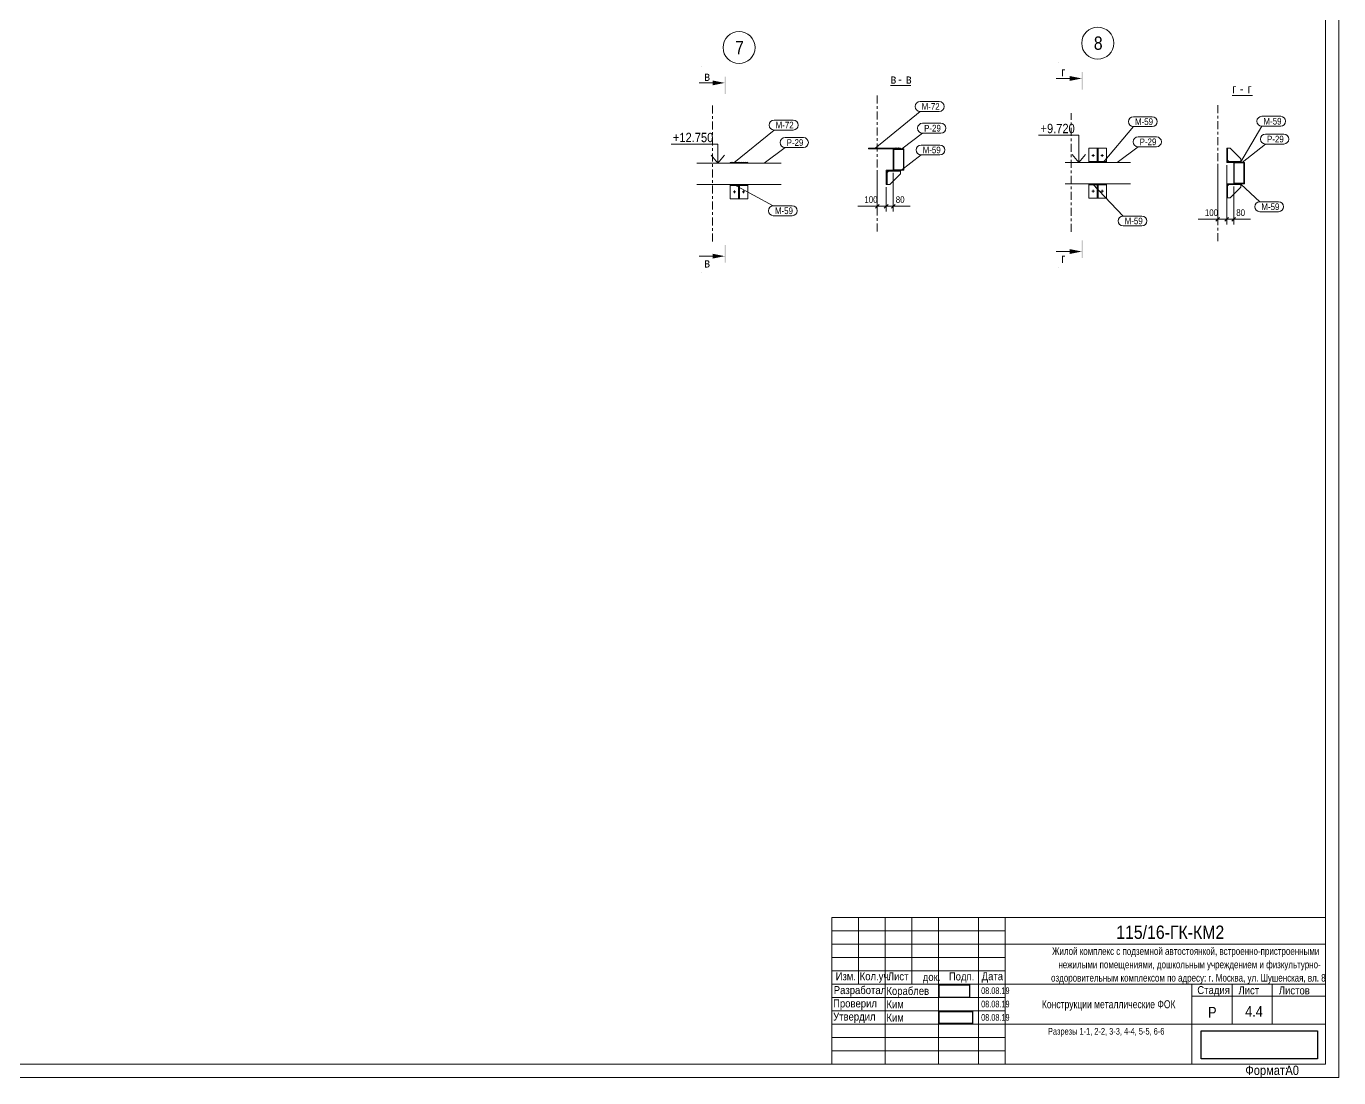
# Model space of a CAD drawing. Header units: millimetres. Extents: x -423 to 766, y -621 to 220.
# Drawn here: x 273.7 to 765.5, y -621.4 to -227.3 of the extents above; entities that cross this region are included whole.
import ezdxf

# ---------------------------------------------------------------- set-up
doc = ezdxf.new("R2010")
doc.units = ezdxf.units.MM
doc.linetypes.add('XKITLINE00', pattern=[0])
doc.linetypes.add('XKITLINE03', pattern=[6, 3, -1, 1, -1])
for name, color, linetype, lineweight in [('Bolt', 7, 'Continuous', 0), ('DrawingSheet', 5, 'Continuous', 0), ('GraphicObject', 6, 'Continuous', 0), ('LevelText', 7, 'Continuous', 0), ('OtherObjectType', 1, 'Continuous', 0), ('Part', 2, 'Continuous', 0), ('PartMark', 3, 'Continuous', 0), ('S-GRID', 1, 'Continuous', 0), ('Section', 6, 'Continuous', 0), ('SymbolText', 4, 'Continuous', 0), ('Z-DIMENSIONS', 1, 'Continuous', 0)]:
    doc.layers.add(name, color=color, linetype=linetype, lineweight=lineweight)
doc.styles.add('GOST type A', font='ARIAL.TTF')
picture_1 = doc.add_image_def('image1.bmp', size_in_pixel=(866, 364))
picture_2 = doc.add_image_def('image2.bmp', size_in_pixel=(613, 222))
picture_3 = doc.add_image_def('image3.jpg', size_in_pixel=(784, 174))

msp = doc.modelspace()

# ---------------------------------------------------------------- hatches: boundary and pattern name
at = {"layer": 'Bolt'}
for points in [[(592.82, -272.96), (592.82, -273.23), (592.32, -273.23), (592.32, -272.96)], [(592.82, -272.96), (592.82, -273.23), (592.32, -273.23), (592.32, -272.96)], [(723.84, -275.87), (723.51, -275.87), (723.51, -275.37), (723.84, -275.37)], [(723.84, -275.87), (723.51, -275.87), (723.51, -275.37), (723.84, -275.37)], [(539.35, -278.35), (539.35, -278.61), (538.85, -278.61), (538.85, -278.35)], [(542.69, -278.35), (542.69, -278.61), (542.19, -278.61), (542.19, -278.35)], [(673.51, -275.94), (673.5, -275.93), (673.48, -275.93), (673.47, -275.93), (673.46, -275.93), (673.45, -275.92), (673.44, -275.92), (673.42, -275.92), (673.41, -275.91), (673.4, -275.91), (673.39, -275.9), (673.38, -275.89), (673.37, -275.89), (673.36, -275.88), (673.35, -275.87), (673.34, -275.86), (673.34, -275.85), (673.33, -275.84), (673.32, -275.83), (673.31, -275.82), (673.31, -275.81), (673.3, -275.8), (673.29, -275.79), (673.29, -275.78), (673.28, -275.77), (673.28, -275.76), (673.28, -275.75), (673.28, -275.73), (673.27, -275.72), (673.27, -275.71), (673.27, -275.7), (673.27, -275.69), (673.27, -275.67), (673.27, -275.66), (673.27, -275.65), (673.28, -275.64), (673.28, -275.62), (673.28, -275.61), (673.28, -275.6), (673.29, -275.59), (673.29, -275.58), (673.3, -275.57), (673.31, -275.56), (673.31, -275.55), (673.32, -275.54), (673.33, -275.53), (673.34, -275.52), (673.34, -275.51), (673.35, -275.5), (673.36, -275.49), (673.37, -275.48), (673.38, -275.48), (673.39, -275.47), (673.4, -275.46), (673.41, -275.46), (673.42, -275.45), (673.44, -275.45), (673.45, -275.45), (673.46, -275.44), (673.47, -275.44), (673.48, -275.44), (673.5, -275.44), (673.51, -275.44), (673.52, -275.44), (673.53, -275.44), (673.54, -275.44), (673.56, -275.44), (673.57, -275.44), (673.58, -275.44), (673.59, -275.45), (673.6, -275.45), (673.62, -275.45), (673.63, -275.46), (673.64, -275.46), (673.65, -275.47), (673.66, -275.48), (673.67, -275.48), (673.68, -275.49), (673.69, -275.5), (673.7, -275.51), (673.71, -275.52), (673.71, -275.53), (673.72, -275.54), (673.73, -275.55), (673.73, -275.56), (673.74, -275.57), (673.75, -275.58), (673.75, -275.59), (673.76, -275.6), (673.76, -275.61), (673.76, -275.62), (673.77, -275.64), (673.77, -275.65), (673.77, -275.66), (673.77, -275.67), (673.77, -275.69), (673.77, -275.7), (673.77, -275.71), (673.77, -275.72), (673.77, -275.73), (673.76, -275.75), (673.76, -275.76), (673.76, -275.77), (673.75, -275.78), (673.75, -275.79), (673.74, -275.8), (673.73, -275.81), (673.73, -275.82), (673.72, -275.83), (673.71, -275.84), (673.71, -275.85), (673.7, -275.86), (673.69, -275.87), (673.68, -275.88), (673.67, -275.89), (673.66, -275.89), (673.65, -275.9), (673.64, -275.91), (673.63, -275.91), (673.62, -275.92), (673.6, -275.92), (673.59, -275.92), (673.58, -275.93), (673.57, -275.93), (673.56, -275.93), (673.54, -275.93), (673.53, -275.94), (673.52, -275.94)], [(676.84, -275.94), (676.83, -275.93), (676.82, -275.93), (676.8, -275.93), (676.79, -275.93), (676.78, -275.92), (676.77, -275.92), (676.76, -275.92), (676.75, -275.91), (676.74, -275.91), (676.73, -275.9), (676.71, -275.89), (676.7, -275.89), (676.7, -275.88), (676.69, -275.87), (676.68, -275.86), (676.67, -275.85), (676.66, -275.84), (676.65, -275.83), (676.65, -275.82), (676.64, -275.81), (676.63, -275.8), (676.63, -275.79), (676.62, -275.78), (676.62, -275.77), (676.61, -275.76), (676.61, -275.75), (676.61, -275.73), (676.61, -275.72), (676.6, -275.71), (676.6, -275.7), (676.6, -275.69), (676.6, -275.67), (676.6, -275.66), (676.61, -275.65), (676.61, -275.64), (676.61, -275.62), (676.61, -275.61), (676.62, -275.6), (676.62, -275.59), (676.63, -275.58), (676.63, -275.57), (676.64, -275.56), (676.65, -275.55), (676.65, -275.54), (676.66, -275.53), (676.67, -275.52), (676.68, -275.51), (676.69, -275.5), (676.7, -275.49), (676.7, -275.48), (676.71, -275.48), (676.73, -275.47), (676.74, -275.46), (676.75, -275.46), (676.76, -275.45), (676.77, -275.45), (676.78, -275.45), (676.79, -275.44), (676.8, -275.44), (676.82, -275.44), (676.83, -275.44), (676.84, -275.44), (676.85, -275.44), (676.87, -275.44), (676.88, -275.44), (676.89, -275.44), (676.9, -275.44), (676.91, -275.44), (676.93, -275.45), (676.94, -275.45), (676.95, -275.45), (676.96, -275.46), (676.97, -275.46), (676.98, -275.47), (676.99, -275.48), (677, -275.48), (677.01, -275.49), (677.02, -275.5), (677.03, -275.51), (677.04, -275.52), (677.05, -275.53), (677.05, -275.54), (677.06, -275.55), (677.07, -275.56), (677.07, -275.57), (677.08, -275.58), (677.08, -275.59), (677.09, -275.6), (677.09, -275.61), (677.1, -275.62), (677.1, -275.64), (677.1, -275.65), (677.1, -275.66), (677.1, -275.67), (677.1, -275.69), (677.1, -275.7), (677.1, -275.71), (677.1, -275.72), (677.1, -275.73), (677.1, -275.75), (677.09, -275.76), (677.09, -275.77), (677.08, -275.78), (677.08, -275.79), (677.07, -275.8), (677.07, -275.81), (677.06, -275.82), (677.05, -275.83), (677.05, -275.84), (677.04, -275.85), (677.03, -275.86), (677.02, -275.87), (677.01, -275.88), (677, -275.89), (676.99, -275.89), (676.98, -275.9), (676.97, -275.91), (676.96, -275.91), (676.95, -275.92), (676.94, -275.92), (676.93, -275.92), (676.91, -275.93), (676.9, -275.93), (676.89, -275.93), (676.88, -275.93), (676.87, -275.94), (676.85, -275.94)], [(596.23, -284.15), (595.9, -284.15), (595.9, -283.65), (596.23, -283.65)], [(596.23, -284.15), (595.9, -284.15), (595.9, -283.65), (596.23, -283.65)], [(539.09, -289.53), (539.08, -289.53), (539.07, -289.53), (539.05, -289.52), (539.04, -289.52), (539.03, -289.52), (539.02, -289.52), (539.01, -289.51), (539, -289.51), (538.98, -289.5), (538.97, -289.49), (538.96, -289.49), (538.95, -289.48), (538.94, -289.47), (538.93, -289.47), (538.93, -289.46), (538.92, -289.45), (538.91, -289.44), (538.9, -289.43), (538.89, -289.42), (538.89, -289.41), (538.88, -289.4), (538.88, -289.39), (538.87, -289.38), (538.87, -289.36), (538.86, -289.35), (538.86, -289.34), (538.86, -289.33), (538.86, -289.32), (538.85, -289.3), (538.85, -289.29), (538.85, -289.28), (538.85, -289.27), (538.85, -289.26), (538.86, -289.24), (538.86, -289.23), (538.86, -289.22), (538.86, -289.21), (538.87, -289.2), (538.87, -289.18), (538.88, -289.17), (538.88, -289.16), (538.89, -289.15), (538.89, -289.14), (538.9, -289.13), (538.91, -289.12), (538.92, -289.11), (538.93, -289.1), (538.93, -289.09), (538.94, -289.09), (538.95, -289.08), (538.96, -289.07), (538.97, -289.07), (538.98, -289.06), (539, -289.05), (539.01, -289.05), (539.02, -289.04), (539.03, -289.04), (539.04, -289.04), (539.05, -289.03), (539.07, -289.03), (539.08, -289.03), (539.09, -289.03), (539.1, -289.03), (539.12, -289.03), (539.13, -289.03), (539.14, -289.03), (539.15, -289.03), (539.16, -289.04), (539.18, -289.04), (539.19, -289.04), (539.2, -289.05), (539.21, -289.05), (539.22, -289.06), (539.23, -289.07), (539.24, -289.07), (539.25, -289.08), (539.26, -289.09), (539.27, -289.09), (539.28, -289.1), (539.29, -289.11), (539.3, -289.12), (539.3, -289.13), (539.31, -289.14), (539.32, -289.15), (539.32, -289.16), (539.33, -289.17), (539.33, -289.18), (539.34, -289.2), (539.34, -289.21), (539.35, -289.22), (539.35, -289.23), (539.35, -289.24), (539.35, -289.26), (539.35, -289.27), (539.35, -289.28), (539.35, -289.29), (539.35, -289.3), (539.35, -289.32), (539.35, -289.33), (539.35, -289.34), (539.34, -289.35), (539.34, -289.36), (539.33, -289.38), (539.33, -289.39), (539.32, -289.4), (539.32, -289.41), (539.31, -289.42), (539.3, -289.43), (539.3, -289.44), (539.29, -289.45), (539.28, -289.46), (539.27, -289.47), (539.26, -289.47), (539.25, -289.48), (539.24, -289.49), (539.23, -289.49), (539.22, -289.5), (539.21, -289.51), (539.2, -289.51), (539.19, -289.52), (539.18, -289.52), (539.16, -289.52), (539.15, -289.52), (539.14, -289.53), (539.13, -289.53), (539.12, -289.53), (539.1, -289.53)], [(542.42, -289.53), (542.41, -289.53), (542.4, -289.53), (542.39, -289.52), (542.38, -289.52), (542.36, -289.52), (542.35, -289.52), (542.34, -289.51), (542.33, -289.51), (542.32, -289.5), (542.31, -289.49), (542.3, -289.49), (542.29, -289.48), (542.28, -289.47), (542.27, -289.47), (542.26, -289.46), (542.25, -289.45), (542.24, -289.44), (542.24, -289.43), (542.23, -289.42), (542.22, -289.41), (542.22, -289.4), (542.21, -289.39), (542.21, -289.38), (542.2, -289.36), (542.2, -289.35), (542.19, -289.34), (542.19, -289.33), (542.19, -289.32), (542.19, -289.3), (542.19, -289.29), (542.19, -289.28), (542.19, -289.27), (542.19, -289.26), (542.19, -289.24), (542.19, -289.23), (542.19, -289.22), (542.2, -289.21), (542.2, -289.2), (542.21, -289.18), (542.21, -289.17), (542.22, -289.16), (542.22, -289.15), (542.23, -289.14), (542.24, -289.13), (542.24, -289.12), (542.25, -289.11), (542.26, -289.1), (542.27, -289.09), (542.28, -289.09), (542.29, -289.08), (542.3, -289.07), (542.31, -289.07), (542.32, -289.06), (542.33, -289.05), (542.34, -289.05), (542.35, -289.04), (542.36, -289.04), (542.38, -289.04), (542.39, -289.03), (542.4, -289.03), (542.41, -289.03), (542.42, -289.03), (542.44, -289.03), (542.45, -289.03), (542.46, -289.03), (542.47, -289.03), (542.48, -289.03), (542.5, -289.04), (542.51, -289.04), (542.52, -289.04), (542.53, -289.05), (542.54, -289.05), (542.55, -289.06), (542.56, -289.07), (542.57, -289.07), (542.59, -289.08), (542.59, -289.09), (542.6, -289.09), (542.61, -289.1), (542.62, -289.11), (542.63, -289.12), (542.64, -289.13), (542.64, -289.14), (542.65, -289.15), (542.66, -289.16), (542.66, -289.17), (542.67, -289.18), (542.67, -289.2), (542.68, -289.21), (542.68, -289.22), (542.68, -289.23), (542.68, -289.24), (542.68, -289.26), (542.69, -289.27), (542.69, -289.28), (542.69, -289.29), (542.68, -289.3), (542.68, -289.32), (542.68, -289.33), (542.68, -289.34), (542.68, -289.35), (542.67, -289.36), (542.67, -289.38), (542.66, -289.39), (542.66, -289.4), (542.65, -289.41), (542.64, -289.42), (542.64, -289.43), (542.63, -289.44), (542.62, -289.45), (542.61, -289.46), (542.6, -289.47), (542.59, -289.47), (542.59, -289.48), (542.57, -289.49), (542.56, -289.49), (542.55, -289.5), (542.54, -289.51), (542.53, -289.51), (542.52, -289.52), (542.51, -289.52), (542.5, -289.52), (542.48, -289.52), (542.47, -289.53), (542.46, -289.53), (542.45, -289.53), (542.44, -289.53)], [(673.51, -289.27), (673.5, -289.27), (673.48, -289.27), (673.47, -289.26), (673.46, -289.26), (673.45, -289.26), (673.44, -289.25), (673.42, -289.25), (673.41, -289.24), (673.4, -289.24), (673.39, -289.23), (673.38, -289.23), (673.37, -289.22), (673.36, -289.21), (673.35, -289.2), (673.34, -289.2), (673.34, -289.19), (673.33, -289.18), (673.32, -289.17), (673.31, -289.16), (673.31, -289.15), (673.3, -289.14), (673.29, -289.13), (673.29, -289.11), (673.28, -289.1), (673.28, -289.09), (673.28, -289.08), (673.28, -289.07), (673.27, -289.06), (673.27, -289.04), (673.27, -289.03), (673.27, -289.02), (673.27, -289.01), (673.27, -288.99), (673.27, -288.98), (673.28, -288.97), (673.28, -288.96), (673.28, -288.95), (673.28, -288.93), (673.29, -288.92), (673.29, -288.91), (673.3, -288.9), (673.31, -288.89), (673.31, -288.88), (673.32, -288.87), (673.33, -288.86), (673.34, -288.85), (673.34, -288.84), (673.35, -288.83), (673.36, -288.83), (673.37, -288.82), (673.38, -288.81), (673.39, -288.8), (673.4, -288.8), (673.41, -288.79), (673.42, -288.79), (673.44, -288.78), (673.45, -288.78), (673.46, -288.78), (673.47, -288.77), (673.48, -288.77), (673.5, -288.77), (673.51, -288.77), (673.52, -288.77), (673.53, -288.77), (673.54, -288.77), (673.56, -288.77), (673.57, -288.77), (673.58, -288.78), (673.59, -288.78), (673.6, -288.78), (673.62, -288.79), (673.63, -288.79), (673.64, -288.8), (673.65, -288.8), (673.66, -288.81), (673.67, -288.82), (673.68, -288.83), (673.69, -288.83), (673.7, -288.84), (673.71, -288.85), (673.71, -288.86), (673.72, -288.87), (673.73, -288.88), (673.73, -288.89), (673.74, -288.9), (673.75, -288.91), (673.75, -288.92), (673.76, -288.93), (673.76, -288.95), (673.76, -288.96), (673.77, -288.97), (673.77, -288.98), (673.77, -288.99), (673.77, -289.01), (673.77, -289.02), (673.77, -289.03), (673.77, -289.04), (673.77, -289.06), (673.77, -289.07), (673.76, -289.08), (673.76, -289.09), (673.76, -289.1), (673.75, -289.11), (673.75, -289.13), (673.74, -289.14), (673.73, -289.15), (673.73, -289.16), (673.72, -289.17), (673.71, -289.18), (673.71, -289.19), (673.7, -289.2), (673.69, -289.2), (673.68, -289.21), (673.67, -289.22), (673.66, -289.23), (673.65, -289.23), (673.64, -289.24), (673.63, -289.24), (673.62, -289.25), (673.6, -289.25), (673.59, -289.26), (673.58, -289.26), (673.57, -289.26), (673.56, -289.27), (673.54, -289.27), (673.53, -289.27), (673.52, -289.27)], [(676.84, -289.27), (676.83, -289.27), (676.82, -289.27), (676.8, -289.26), (676.79, -289.26), (676.78, -289.26), (676.77, -289.25), (676.76, -289.25), (676.75, -289.24), (676.74, -289.24), (676.73, -289.23), (676.71, -289.23), (676.7, -289.22), (676.7, -289.21), (676.69, -289.2), (676.68, -289.2), (676.67, -289.19), (676.66, -289.18), (676.65, -289.17), (676.65, -289.16), (676.64, -289.15), (676.63, -289.14), (676.63, -289.13), (676.62, -289.11), (676.62, -289.1), (676.61, -289.09), (676.61, -289.08), (676.61, -289.07), (676.61, -289.06), (676.6, -289.04), (676.6, -289.03), (676.6, -289.02), (676.6, -289.01), (676.6, -288.99), (676.61, -288.98), (676.61, -288.97), (676.61, -288.96), (676.61, -288.95), (676.62, -288.93), (676.62, -288.92), (676.63, -288.91), (676.63, -288.9), (676.64, -288.89), (676.65, -288.88), (676.65, -288.87), (676.66, -288.86), (676.67, -288.85), (676.68, -288.84), (676.69, -288.83), (676.7, -288.83), (676.7, -288.82), (676.71, -288.81), (676.73, -288.8), (676.74, -288.8), (676.75, -288.79), (676.76, -288.79), (676.77, -288.78), (676.78, -288.78), (676.79, -288.78), (676.8, -288.77), (676.82, -288.77), (676.83, -288.77), (676.84, -288.77), (676.85, -288.77), (676.87, -288.77), (676.88, -288.77), (676.89, -288.77), (676.9, -288.77), (676.91, -288.78), (676.93, -288.78), (676.94, -288.78), (676.95, -288.79), (676.96, -288.79), (676.97, -288.8), (676.98, -288.8), (676.99, -288.81), (677, -288.82), (677.01, -288.83), (677.02, -288.83), (677.03, -288.84), (677.04, -288.85), (677.05, -288.86), (677.05, -288.87), (677.06, -288.88), (677.07, -288.89), (677.07, -288.9), (677.08, -288.91), (677.08, -288.92), (677.09, -288.93), (677.09, -288.95), (677.1, -288.96), (677.1, -288.97), (677.1, -288.98), (677.1, -288.99), (677.1, -289.01), (677.1, -289.02), (677.1, -289.03), (677.1, -289.04), (677.1, -289.06), (677.1, -289.07), (677.1, -289.08), (677.09, -289.09), (677.09, -289.1), (677.08, -289.11), (677.08, -289.13), (677.07, -289.14), (677.07, -289.15), (677.06, -289.16), (677.05, -289.17), (677.05, -289.18), (677.04, -289.19), (677.03, -289.2), (677.02, -289.2), (677.01, -289.21), (677, -289.22), (676.99, -289.23), (676.98, -289.23), (676.97, -289.24), (676.96, -289.24), (676.95, -289.25), (676.94, -289.25), (676.93, -289.26), (676.91, -289.26), (676.9, -289.26), (676.89, -289.27), (676.88, -289.27), (676.87, -289.27), (676.85, -289.27)], [(723.84, -289.21), (723.51, -289.21), (723.51, -288.71), (723.84, -288.71)], [(723.84, -289.21), (723.51, -289.21), (723.51, -288.71), (723.84, -288.71)]]:
    msp.add_hatch(color=256, dxfattribs=at).paths.add_polyline_path(points, flags=17)
at = {"layer": 'Section'}
for points in [[(669.64, -244.44), (669.64, -251.04), (669.22, -251.04), (669.22, -244.44)], [(535.41, -248.5), (530.91, -249.4), (530.91, -247.6)], [(535.83, -246.1), (535.83, -252.7), (535.41, -252.7), (535.41, -246.1)], [(669.22, -246.84), (664.72, -247.74), (664.72, -245.94)], [(535.83, -309.25), (535.83, -315.85), (535.41, -315.85), (535.41, -309.25)], [(669.64, -307.51), (669.64, -314.11), (669.22, -314.11), (669.22, -307.51)], [(535.41, -313.45), (530.91, -314.35), (530.91, -312.55)], [(669.22, -311.71), (664.72, -312.61), (664.72, -310.81)]]:
    msp.add_hatch(color=256, dxfattribs=at).paths.add_polyline_path(points, flags=17)

# ---------------------------------------------------------------- linework, layer by layer
at = {"layer": 'Bolt', "linetype": 'XKITLINE00', "lineweight": 0}
for p, q in [((592.32, -272.96), (592.32, -273.23)), ((592.32, -272.96), (592.32, -273.23)), ((592.57, -272.96), (592.57, -273.23)), ((592.57, -272.96), (592.57, -273.23)), ((592.82, -272.96), (592.82, -273.23)), ((592.82, -272.96), (592.82, -273.23)), ((673.52, -275.19), (673.52, -276.19)), ((676.85, -275.19), (676.85, -276.19)), ((723.84, -275.37), (723.51, -275.37)), ((723.84, -275.37), (723.51, -275.37)), ((538.85, -278.35), (538.85, -278.61)), ((539.1, -278.35), (539.1, -278.61)), ((539.35, -278.35), (539.35, -278.61)), ((542.19, -278.35), (542.19, -278.61)), ((542.44, -278.35), (542.44, -278.61)), ((542.69, -278.35), (542.69, -278.61)), ((674.02, -275.69), (673.02, -275.69)), ((677.35, -275.69), (676.35, -275.69)), ((723.84, -275.62), (723.51, -275.62)), ((723.84, -275.62), (723.51, -275.62)), ((723.84, -275.87), (723.51, -275.87)), ((723.84, -275.87), (723.51, -275.87)), ((596.23, -283.65), (595.9, -283.65)), ((596.23, -283.65), (595.9, -283.65)), ((596.23, -283.9), (595.9, -283.9)), ((596.23, -283.9), (595.9, -283.9)), ((596.23, -284.15), (595.9, -284.15)), ((596.23, -284.15), (595.9, -284.15)), ((539.6, -289.28), (538.6, -289.28)), ((539.1, -288.78), (539.1, -289.78)), ((542.94, -289.28), (541.94, -289.28)), ((542.44, -288.78), (542.44, -289.78)), ((674.02, -289.02), (673.02, -289.02)), ((673.52, -288.52), (673.52, -289.52)), ((677.35, -289.02), (676.35, -289.02)), ((676.85, -288.52), (676.85, -289.52)), ((723.84, -288.71), (723.51, -288.71)), ((723.84, -288.71), (723.51, -288.71)), ((723.84, -288.96), (723.51, -288.96)), ((723.84, -288.96), (723.51, -288.96)), ((723.84, -289.21), (723.51, -289.21)), ((723.84, -289.21), (723.51, -289.21))]:
    msp.add_line(p, q, dxfattribs=at)
at = {"layer": 'DrawingSheet', "linetype": 'XKITLINE00', "lineweight": 0}
for p, q in [((765.51, -621.38), (765.51, 219.62)), ((760.51, -616.38), (760.51, 214.62)), ((-403.49, -616.38), (760.51, -616.38)), ((-423.49, -621.38), (765.51, -621.38))]:
    msp.add_line(p, q, dxfattribs=at)
at = {"layer": 'GraphicObject', "linetype": 'XKITLINE00', "lineweight": 0}
for p, q in [((598.57, -273.23), (601.23, -273.23)), ((537.44, -278.61), (544.1, -278.61)), ((601.23, -281.23), (598.57, -281.23)), ((544.1, -286.61), (537.44, -286.61))]:
    msp.add_line(p, q, dxfattribs=at)
at = {"layer": 'LevelText', "linetype": 'XKITLINE00', "lineweight": 0}
for p, q in [((664.93, -268.04), (653.05, -268.04)), ((668.08, -268.04), (664.93, -268.04)), ((668.08, -278.35), (668.08, -268.04)), ((528.32, -271.41), (515.29, -271.41)), ((532.85, -271.41), (528.32, -271.41)), ((532.85, -278.61), (532.85, -271.41)), ((665.58, -275.35), (668.08, -278.35)), ((668.08, -278.35), (670.58, -275.35)), ((530.35, -275.61), (532.85, -278.61)), ((532.85, -278.61), (535.35, -275.61))]:
    msp.add_line(p, q, dxfattribs=at)
at = {"layer": 'OtherObjectType', "linetype": 'XKITLINE00', "lineweight": 0}
for p, q in [((546.77, -235.25), (546.77, -235.25)), ((681.19, -233.59), (681.19, -233.59)), ((597.51, -249.53), (605.09, -249.53)), ((725.56, -253.19), (733.14, -253.19)), ((760.51, -561.38), (575.51, -561.38)), ((575.51, -616.38), (575.51, -561.38)), ((575.51, -561.38), (760.51, -561.38)), ((585.51, -561.38), (585.51, -586.38)), ((595.51, -561.38), (595.51, -616.38)), ((605.51, -561.38), (605.51, -586.38)), ((615.51, -561.38), (615.51, -616.38)), ((630.51, -561.38), (630.51, -616.38)), ((640.51, -561.38), (640.51, -616.38)), ((760.51, -561.38), (760.51, -616.38)), ((575.51, -566.38), (640.51, -566.38)), ((575.51, -571.38), (640.51, -571.38)), ((640.51, -571.38), (760.51, -571.38)), ((575.51, -576.38), (640.51, -576.38)), ((575.51, -581.38), (640.51, -581.38)), ((575.51, -586.38), (760.51, -586.38)), ((710.51, -586.38), (710.51, -616.38)), ((725.51, -586.38), (725.51, -601.38)), ((740.51, -586.38), (740.51, -601.38)), ((575.51, -591.38), (640.51, -591.38)), ((710.51, -590.88), (760.51, -590.88)), ((575.51, -596.38), (640.51, -596.38)), ((575.51, -601.38), (640.51, -601.38)), ((640.51, -601.38), (760.51, -601.38)), ((575.51, -606.38), (640.51, -606.38)), ((575.51, -611.38), (640.51, -611.38)), ((760.51, -616.38), (575.51, -616.38))]:
    msp.add_line(p, q, dxfattribs=at)
for centre in [(540.77, -235.25), (675.19, -233.59)]:
    msp.add_circle(centre, 6, dxfattribs=at)
at = {"layer": 'Part', "linetype": 'XKITLINE00', "lineweight": 0}
for p, q in [((601.23, -272.96), (589.23, -272.96)), ((589.23, -272.96), (589.23, -273.23)), ((589.23, -273.23), (598.57, -273.23)), ((598.57, -281.23), (598.57, -273.23)), ((602.57, -273.23), (598.57, -273.23)), ((598.77, -281.03), (598.77, -273.43)), ((598.77, -273.43), (602.37, -273.43)), ((601.23, -273.23), (601.23, -272.96)), ((602.37, -273.43), (602.37, -281.03)), ((602.57, -281.23), (602.57, -273.23)), ((671.85, -273.02), (671.85, -278.35)), ((671.85, -273.02), (675.02, -273.02)), ((675.35, -273.02), (675.02, -273.02)), ((675.02, -278.02), (675.02, -273.02)), ((675.35, -273.02), (678.52, -273.02)), ((675.35, -278.02), (675.35, -273.02)), ((678.52, -273.02), (678.52, -278.35)), ((723.84, -272.96), (723.51, -272.96)), ((723.51, -272.96), (723.51, -278.29)), ((723.84, -277.96), (723.84, -272.96)), ((723.84, -272.96), (724.84, -272.96)), ((724.84, -272.96), (728.84, -276.96)), ((524.98, -278.61), (556.56, -278.61)), ((544.1, -278.35), (537.44, -278.35)), ((537.44, -278.35), (537.44, -278.61)), ((544.1, -278.61), (544.1, -278.35)), ((662.93, -278.35), (687.44, -278.35)), ((671.85, -278.02), (678.52, -278.02)), ((675.02, -277.02), (675.35, -277.02)), ((675.35, -278.02), (675.02, -278.02)), ((723.51, -278.29), (726.18, -278.29)), ((724.34, -277.96), (723.84, -277.46)), ((728.84, -277.96), (723.84, -277.96)), ((726.18, -286.29), (726.18, -278.29)), ((730.18, -278.29), (726.18, -278.29)), ((726.38, -286.09), (726.38, -278.49)), ((726.38, -278.49), (729.98, -278.49)), ((728.84, -276.96), (728.84, -277.96)), ((728.84, -278.29), (728.84, -277.96)), ((729.98, -278.49), (729.98, -286.09)), ((730.18, -286.29), (730.18, -278.29)), ((595.9, -281.23), (598.57, -281.23)), ((595.9, -286.56), (595.9, -281.23)), ((596.23, -282.06), (596.73, -281.56)), ((601.23, -281.56), (596.23, -281.56)), ((596.23, -281.56), (596.23, -286.56)), ((597.23, -286.56), (601.23, -282.56)), ((598.57, -281.23), (602.57, -281.23)), ((602.37, -281.03), (598.77, -281.03)), ((601.23, -281.23), (601.23, -281.56)), ((601.23, -282.56), (601.23, -281.56)), ((524.98, -286.61), (556.56, -286.61)), ((537.44, -291.95), (537.44, -286.61)), ((537.44, -286.95), (544.1, -286.95)), ((540.6, -286.95), (540.6, -291.95)), ((540.6, -286.95), (540.94, -286.95)), ((540.6, -287.95), (540.94, -287.95)), ((540.94, -286.95), (540.94, -291.95)), ((544.1, -286.61), (544.1, -291.95)), ((596.23, -286.56), (595.9, -286.56)), ((596.23, -286.56), (597.23, -286.56)), ((662.93, -286.35), (687.44, -286.35)), ((671.85, -291.69), (671.85, -286.35)), ((671.85, -286.69), (678.52, -286.69)), ((675.02, -286.69), (675.02, -291.69)), ((675.02, -286.69), (675.35, -286.69)), ((675.02, -287.69), (675.35, -287.69)), ((675.35, -286.69), (675.35, -291.69)), ((678.52, -286.35), (678.52, -291.69)), ((723.51, -286.29), (726.18, -286.29)), ((723.51, -291.62), (723.51, -286.29)), ((728.84, -286.62), (723.84, -286.62)), ((723.84, -286.62), (723.84, -291.62)), ((723.84, -287.12), (724.34, -286.62)), ((724.84, -291.62), (728.84, -287.62)), ((726.18, -286.29), (730.18, -286.29)), ((729.98, -286.09), (726.38, -286.09)), ((728.84, -286.29), (728.84, -286.62)), ((728.84, -287.62), (728.84, -286.62)), ((537.44, -291.95), (540.6, -291.95)), ((540.6, -291.95), (540.94, -291.95)), ((540.94, -291.95), (544.1, -291.95)), ((671.85, -291.69), (675.02, -291.69)), ((675.02, -291.69), (675.35, -291.69)), ((675.35, -291.69), (678.52, -291.69)), ((723.84, -291.62), (723.51, -291.62)), ((723.84, -291.62), (724.84, -291.62))]:
    msp.add_line(p, q, dxfattribs=at)
at = {"layer": 'PartMark', "linetype": 'XKITLINE00', "lineweight": 0}
for p, q in [((608.59, -255.49), (615.81, -255.49)), ((591.64, -273.03), (608.59, -259.19)), ((608.59, -259.19), (615.81, -259.19)), ((553.88, -262.47), (561.1, -262.47)), ((609.53, -263.62), (616.43, -263.62)), ((677.18, -278.34), (688.55, -264.87)), ((688.55, -261.17), (695.61, -261.17)), ((688.55, -264.87), (695.61, -264.87)), ((728.83, -278.11), (736.69, -264.71)), ((736.69, -261.01), (743.76, -261.01)), ((736.69, -264.71), (743.76, -264.71)), ((538.78, -278.41), (553.88, -266.17)), ((553.88, -266.17), (561.1, -266.17)), ((558.01, -269), (564.91, -269)), ((601.76, -273.25), (609.53, -267.32)), ((609.53, -267.32), (616.43, -267.32)), ((690.31, -268.74), (697.21, -268.74)), ((738.03, -267.71), (744.93, -267.71)), ((550.23, -278.63), (558.01, -272.7)), ((558.01, -272.7), (564.91, -272.7)), ((608.99, -271.78), (616.06, -271.78)), ((682.53, -278.37), (690.31, -272.44)), ((690.31, -272.44), (697.21, -272.44)), ((729.37, -278.31), (738.03, -271.41)), ((738.03, -271.41), (744.93, -271.41)), ((601.22, -281.4), (608.99, -275.48)), ((608.99, -275.48), (616.06, -275.48)), ((538.78, -286.63), (553.62, -294.58)), ((673.2, -286.37), (684.69, -298.39)), ((728.83, -286.46), (735.9, -293.07)), ((553.62, -294.58), (560.69, -294.58)), ((735.9, -293.07), (742.96, -293.07)), ((553.62, -298.28), (560.69, -298.28)), ((684.69, -298.39), (691.76, -298.39)), ((735.9, -296.77), (742.96, -296.77)), ((684.69, -302.09), (691.76, -302.09))]:
    msp.add_line(p, q, dxfattribs=at)
for centre, start, end in [((608.59, -257.34), 90, 270), ((615.81, -257.34), 270, 90), ((553.88, -264.32), 90, 270), ((561.1, -264.32), 270, 90), ((609.53, -265.47), 90, 270), ((616.43, -265.47), 270, 90), ((688.55, -263.02), 90, 270), ((695.61, -263.02), 270, 90), ((736.69, -262.86), 90, 270), ((743.76, -262.86), 270, 90), ((558.01, -270.85), 90, 270), ((564.91, -270.85), 270, 90), ((690.31, -270.59), 90, 270), ((697.21, -270.59), 270, 90), ((738.03, -269.56), 90, 270), ((744.93, -269.56), 270, 90), ((608.99, -273.63), 90, 270), ((616.06, -273.63), 270, 90), ((553.62, -296.43), 90, 270), ((560.69, -296.43), 270, 90), ((735.9, -294.92), 90, 270), ((742.96, -294.92), 270, 90), ((684.69, -300.24), 90, 270), ((691.76, -300.24), 270, 90)]:
    msp.add_arc(centre, 1.85, start, end, dxfattribs=at)
at = {"layer": 'S-GRID', "linetype": 'XKITLINE03', "lineweight": 0}
for p, q in [((592.57, -304.2), (592.57, -252.53)), ((530.77, -307.97), (530.77, -256.39)), ((665.19, -304.35), (665.19, -259.84)), ((720.18, -307.78), (720.18, -256.19))]:
    msp.add_line(p, q, dxfattribs=at)
at = {"layer": 'Section', "linetype": 'XKITLINE00', "lineweight": 0}
for p, q in [((660.51, -240.84), (660.51, -240.84)), ((660.51, -240.84), (660.52, -240.84)), ((526.71, -242.5), (526.71, -242.5)), ((526.71, -242.5), (526.71, -242.5)), ((525.81, -248.5), (530.91, -248.5)), ((659.62, -246.84), (664.72, -246.84)), ((525.81, -313.45), (530.91, -313.45)), ((659.62, -311.71), (664.72, -311.71)), ((526.71, -319.45), (526.71, -319.45)), ((526.71, -319.45), (526.71, -319.45)), ((660.51, -317.71), (660.51, -317.71)), ((660.51, -317.71), (660.52, -317.71))]:
    msp.add_line(p, q, dxfattribs=at)
at = {"layer": 'SymbolText', "linetype": 'XKITLINE00', "lineweight": 0}
for p, q in [((599.11, -273.23), (599.38, -272.85)), ((599.11, -272.85), (599.36, -273.23)), ((599.77, -273.23), (600.05, -272.85)), ((599.77, -272.85), (600.02, -273.23)), ((600.44, -273.23), (600.72, -272.85)), ((600.44, -272.85), (600.69, -273.23)), ((537.64, -278.61), (537.92, -278.24)), ((537.64, -278.24), (537.89, -278.61)), ((538.31, -278.61), (538.59, -278.24)), ((538.31, -278.24), (538.56, -278.61)), ((538.98, -278.61), (539.25, -278.24)), ((538.98, -278.24), (539.23, -278.61)), ((539.64, -278.61), (539.92, -278.24)), ((539.64, -278.24), (539.89, -278.61)), ((540.31, -278.61), (540.59, -278.24)), ((540.31, -278.24), (540.56, -278.61)), ((540.98, -278.61), (541.25, -278.24)), ((540.98, -278.24), (541.23, -278.61)), ((541.64, -278.61), (541.92, -278.24)), ((541.64, -278.24), (541.89, -278.61)), ((542.31, -278.61), (542.59, -278.24)), ((542.31, -278.24), (542.56, -278.61)), ((542.98, -278.61), (543.25, -278.24)), ((542.98, -278.24), (543.23, -278.61)), ((543.64, -278.61), (543.92, -278.24)), ((543.64, -278.24), (543.89, -278.61)), ((599.36, -281.23), (599.08, -281.6)), ((599.36, -281.6), (599.11, -281.23)), ((600.02, -281.23), (599.75, -281.6)), ((600.02, -281.6), (599.77, -281.23)), ((600.69, -281.23), (600.42, -281.6)), ((600.69, -281.6), (600.44, -281.23)), ((537.89, -286.61), (537.62, -286.99)), ((537.89, -286.99), (537.64, -286.61)), ((538.56, -286.61), (538.29, -286.99)), ((538.56, -286.99), (538.31, -286.61)), ((539.23, -286.61), (538.95, -286.99)), ((539.23, -286.99), (538.98, -286.61)), ((539.89, -286.61), (539.62, -286.99)), ((539.89, -286.99), (539.64, -286.61)), ((540.56, -286.61), (540.29, -286.99)), ((540.56, -286.99), (540.31, -286.61)), ((541.23, -286.61), (540.95, -286.99)), ((541.23, -286.99), (540.98, -286.61)), ((541.89, -286.61), (541.62, -286.99)), ((541.89, -286.99), (541.64, -286.61)), ((542.56, -286.61), (542.29, -286.99)), ((542.56, -286.99), (542.31, -286.61)), ((543.23, -286.61), (542.95, -286.99)), ((543.23, -286.99), (542.98, -286.61)), ((543.89, -286.61), (543.62, -286.99)), ((543.89, -286.99), (543.64, -286.61))]:
    msp.add_line(p, q, dxfattribs=at)
at = {"layer": 'Z-DIMENSIONS', "linetype": 'XKITLINE00', "lineweight": 0}
for p, q in [((720.18, -279.29), (720.18, -301.62)), ((723.51, -279.29), (723.51, -301.62)), ((723.51, -279.29), (723.51, -301.62)), ((592.57, -282.23), (592.57, -296.74)), ((598.57, -282.23), (598.57, -296.74)), ((595.9, -287.56), (595.9, -296.74)), ((595.9, -287.56), (595.9, -296.74)), ((726.18, -287.29), (726.18, -301.62)), ((592.57, -294.74), (585.28, -294.74)), ((592.57, -294.74), (586.78, -294.74)), ((593.27, -294.03), (591.86, -295.44)), ((592.57, -294.74), (595.9, -294.74)), ((595.9, -294.74), (594.4, -294.74)), ((596.61, -294.03), (595.19, -295.44)), ((596.61, -294.03), (595.19, -295.44)), ((595.9, -294.74), (597.4, -294.74)), ((595.9, -294.74), (598.57, -294.74)), ((599.27, -294.03), (597.86, -295.44)), ((598.57, -294.74), (603.37, -294.74)), ((598.57, -294.74), (604.87, -294.74)), ((720.18, -299.62), (712.89, -299.62)), ((720.18, -299.62), (714.39, -299.62)), ((720.88, -298.91), (719.47, -300.32)), ((720.18, -299.62), (723.51, -299.62)), ((723.51, -299.62), (722.01, -299.62)), ((724.22, -298.91), (722.8, -300.32)), ((724.22, -298.91), (722.8, -300.32)), ((723.51, -299.62), (725.01, -299.62)), ((723.51, -299.62), (726.18, -299.62)), ((726.88, -298.91), (725.47, -300.32)), ((726.18, -299.62), (730.98, -299.62)), ((726.18, -299.62), (732.48, -299.62))]:
    msp.add_line(p, q, dxfattribs=at)
at = {"layer": 'Z-DIMENSIONS'}
for p in [(592.57, -294.74), (595.9, -294.74), (595.9, -294.74), (598.57, -294.74), (720.18, -299.62), (723.51, -299.62), (723.51, -299.62), (726.18, -299.62)]:
    msp.add_point(p, dxfattribs=at)

# ---------------------------------------------------------------- texts
at = {"layer": 'LevelText', "style": 'GOST type A', "width": 0.85}
for s, p in [('+9.720', (653.75, -267.34)), ('+12.750', (515.99, -270.71))]:
    msp.add_text(s, height=3.5, dxfattribs=at).set_placement(p)
at = {"layer": 'OtherObjectType', "style": 'GOST type A'}
for s, height, width, p in [('8', 5, 0.85, (673.72, -236.09)), ('7', 5, 0.85, (539.3, -237.75)), ('в', 3.5, 0.85, (597.51, -248.78)), ('-', 3.5, 0.85, (600.39, -248.78)), ('в', 3.5, 0.85, (603.26, -248.78)), ('г', 3.5, 0.85, (725.56, -252.44)), ('г', 3.5, 0.85, (731.31, -252.44)), ('-', 3.5, 0.85, (728.44, -252.44)), ('115/16-ГК-КМ2', 5, 0.85, (682.11, -569.38)), ('Жилой комплекс с подземной автостоянкой, встроенно-пристроенными', 2.8, 0.765, (658.1, -575.38)), ('нежилыми помещениями, дошкольным учреждением и физкультурно-', 2.8, 0.765, (660.44, -580.38)), ('Изм.', 3, 0.85, (576.97, -584.9)), ('Кол.уч.', 3, 0.85, (585.98, -584.88)), ('Лист', 3, 0.85, (596.53, -584.93)), ('док.', 3, 0.85, (609.63, -585.18)), ('Подп.', 3, 0.85, (619.4, -584.95)), ('Дата', 3, 0.85, (631.71, -584.87)), ('оздоровительным комплексом по адресу: г. Москва, ул. Шушенская, вл. 8', 2.8, 0.765, (657.7, -585.38)), ('Разработал', 3, 0.85, (576.26, -590.07)), ('Кораблев', 3, 0.85, (596.01, -590.38)), ('08.08.19', 2.5, 0.782, (631.51, -590.06)), ('Стадия', 3, 0.85, (712.51, -590.06)), ('Лист', 3, 0.85, (727.93, -590.14)), ('Листов', 3, 0.85, (743.05, -590.19)), ('Проверил', 3, 0.85, (576.01, -595.07)), ('Ким', 3, 0.85, (596.01, -595.38)), ('08.08.19', 2.5, 0.782, (631.51, -595.06)), ('Конструкции металлические ФОК', 3, 0.765, (654.26, -595.38)), ('Р', 4, 0.85, (716.56, -598.88)), ('4.4', 4, 0.85, (730.44, -598.59)), ('Утвердил', 3, 0.85, (576.03, -600)), ('Ким', 3, 0.85, (596.01, -600.38)), ('08.08.19', 2.5, 0.782, (631.51, -600.06)), ('Разрезы 1-1, 2-2, 3-3, 4-4, 5-5, 6-6', 2.5, 0.765, (656.54, -605.27)), ('Формат:', 3.5, 0.85, (730.51, -620.38)), ('A0', 3.5, 0.85, (745.51, -620.38))]:
    msp.add_text(s, height=height, dxfattribs=dict(at, width=width)).set_placement(p)
at = {"layer": 'PartMark', "style": 'GOST type A', "width": 0.85}
for s, p in [('М-72', (609.19, -258.59)), ('М-72', (554.48, -265.57)), ('Р-29', (610.13, -266.72)), ('М-59', (689.15, -264.27)), ('М-59', (737.29, -264.11)), ('Р-29', (558.61, -272.1)), ('Р-29', (690.91, -271.84)), ('Р-29', (738.63, -270.81)), ('М-59', (609.59, -274.88)), ('М-59', (736.5, -296.17)), ('М-59', (554.22, -297.68)), ('М-59', (685.29, -301.49))]:
    msp.add_text(s, height=2.5, dxfattribs=at).set_placement(p)
at = {"layer": 'Section', "style": 'GOST type A', "width": 0.85}
for s, p in [('в', (527.71, -247.75)), ('г', (661.51, -246.09)), ('г', (661.51, -315.96)), ('в', (527.71, -317.7))]:
    msp.add_text(s, height=3.5, dxfattribs=at).set_placement(p)
at = {"layer": 'Z-DIMENSIONS', "style": 'GOST type A', "width": 0.85}
for s, p in [('100', (587.72, -293.49)), ('80', (599.5, -293.49)), ('100', (715.33, -298.37)), ('80', (727.11, -298.37))]:
    msp.add_text(s, height=2.5, dxfattribs=at).set_placement(p)

# ---------------------------------------------------------------- pictures from other files: only their frames are drawn
image = msp.add_image(picture_1, insert=(615.76, -591.31), size_in_units=(11.35, 4.77))
image = msp.add_image(picture_2, insert=(615.77, -601.06), size_in_units=(12.43, 4.5))
image = msp.add_image(picture_3, insert=(714.01, -614.38), size_in_units=(43.5, 10.5))

doc.saveas('drawing.dxf')
